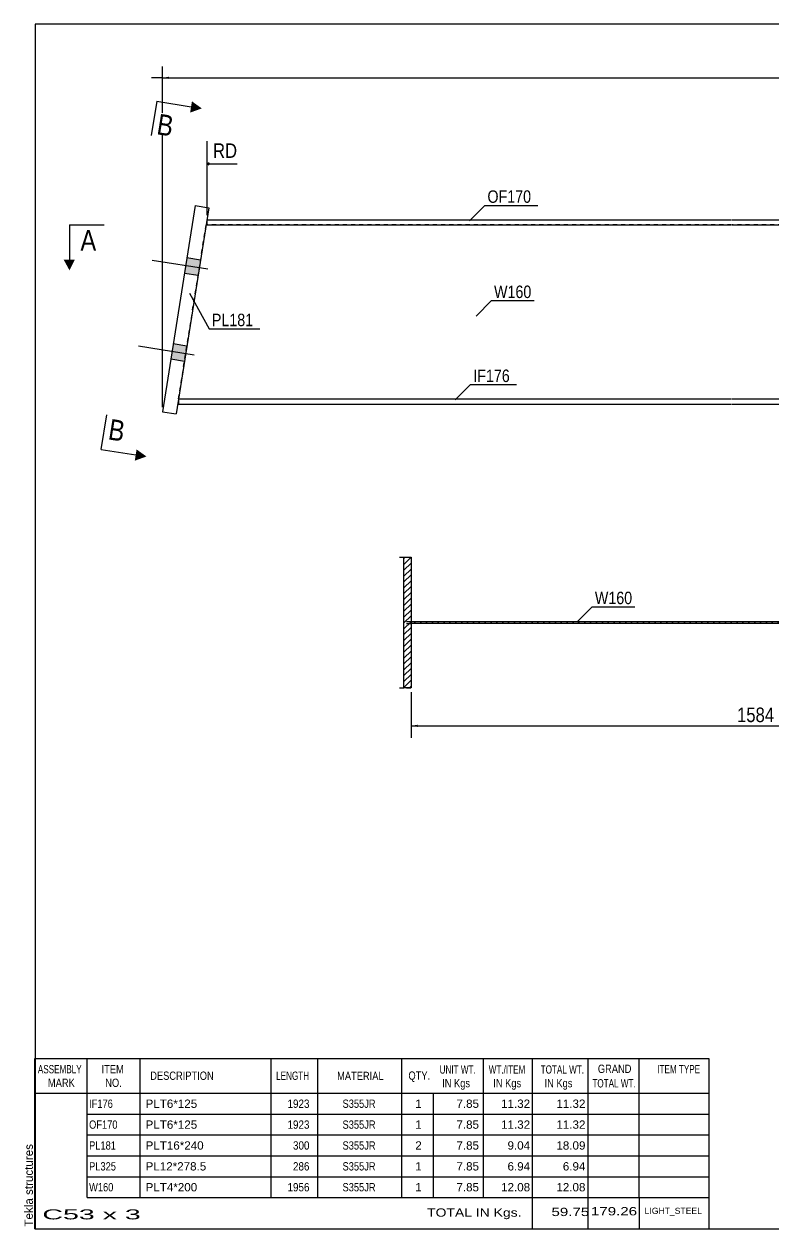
# Model space of a CAD drawing. Header units: millimetres. Extents: x -231 to 171, y -191 to 86.
# Drawn here: x -231.1 to -58.7, y -190.9 to 86.2 of the extents above; entities that cross this region are included whole.
import ezdxf

# ---------------------------------------------------------------- set-up
doc = ezdxf.new("R2010")
doc.units = ezdxf.units.MM
doc.linetypes.add('DXK_LINE_DOT1', pattern=[1.8814, 0.9407, -0.9407])
doc.styles.add('Arial', font='ARIAL.TTF', dxfattribs={"height": 0.2})
doc.styles.add('Arial Narrow', font='ARIALN.TTF', dxfattribs={"height": 0.2})

# ---------------------------------------------------------------- blocks, each defined once
blk = doc.blocks.new('Unknown-623535982-1209')
at = {"color": 5, "linetype": 'Continuous'}
for p, q in [((171.45, 86.17), (-228.55, 86.17)), ((-228.55, 86.17), (-228.55, -190.83)), ((171.45, -190.83), (171.45, 86.17)), ((-228.55, -190.83), (171.45, -190.83))]:
    blk.add_line(p, q, dxfattribs=at)
at = {"color": 174, "linetype": 'Continuous', "style": 'Arial'}
blk.add_text('Tekla structures', height=1.9102, rotation=90, dxfattribs=at).set_placement((-229.05, -190.33))
blk = doc.blocks.new('Part-623535982-1439 - 1429')
at = {"color": 7, "linetype": 'DXK_LINE_DOT1'}
for p, q in [((-195.57, 0), (-189.2, 40)), ((-68.42, 40), (-189.05, 40)), ((121.99, 40), (-68.32, 40)), ((121.99, 40), (115.63, 0)), ((-195.57, 0), (-68.42, 0)), ((-68.32, 0), (115.47, 0))]:
    blk.add_line(p, q, dxfattribs=at)
at = {"color": 2, "linetype": 'Continuous'}
for p, q in [((-189.05, 40), (-189.2, 40)), ((115.47, 0), (115.63, 0))]:
    blk.add_line(p, q, dxfattribs=at)
blk = doc.blocks.new('Bolt-623535982-1433 - 1429')
at = {"linetype": 'Continuous'}
for points in [[(-193.65, 32.4), (-194.22, 28.85), (-191.06, 28.35), (-190.49, 31.9)], [(-193.65, 32.4), (-194.22, 28.85), (-191.06, 28.35), (-190.49, 31.9)], [(-196.79, 12.65), (-197.36, 9.1), (-194.2, 8.59), (-193.63, 12.15)], [(-196.79, 12.65), (-197.36, 9.1), (-194.2, 8.59), (-193.63, 12.15)]]:
    blk.add_hatch(color=3, dxfattribs=at).paths.add_polyline_path(points)
at = {"color": 3, "linetype": 'Continuous'}
for p, q in [((-188.8, 29.81), (-201.64, 31.85)), ((-188.8, 29.81), (-201.64, 31.85)), ((-190.49, 31.9), (-193.65, 32.4)), ((-190.49, 31.9), (-193.65, 32.4)), ((-191.06, 28.35), (-194.22, 28.85)), ((-191.06, 28.35), (-194.22, 28.85)), ((-191.94, 10.06), (-204.78, 12.1)), ((-191.94, 10.06), (-204.78, 12.1)), ((-193.63, 12.15), (-196.79, 12.65)), ((-193.63, 12.15), (-196.79, 12.65)), ((-194.2, 8.59), (-197.36, 9.1)), ((-194.2, 8.59), (-197.36, 9.1))]:
    blk.add_line(p, q, dxfattribs=at)
blk = doc.blocks.new('Part-623535982-1483 - 1429')
at = {"color": 2, "linetype": 'Continuous'}
for p, q in [((-191.74, 44.45), (-199.27, -2.95)), ((-191.74, 44.45), (-188.58, 43.95)), ((-188.58, 43.95), (-196.11, -3.45)), ((-199.27, -2.95), (-196.11, -3.45))]:
    blk.add_line(p, q, dxfattribs=at)
blk = doc.blocks.new('Part-623535982-1510 - 1429')
at = {"color": 2, "linetype": 'Continuous'}
for p, q in [((-195.57, 0), (-68.42, 0)), ((-195.57, 0), (-195.57, -1.2)), ((-68.32, 0), (115.47, 0)), ((115.47, 0), (115.47, -1)), ((-195.57, -1.2), (-68.42, -1.2)), ((-68.32, -1.2), (115.43, -1.2))]:
    blk.add_line(p, q, dxfattribs=at)
at = {"color": 7, "linetype": 'DXK_LINE_DOT1'}
for p, q in [((115.43, -1.2), (115.47, -1.2)), ((115.47, -1.2), (115.47, -1))]:
    blk.add_line(p, q, dxfattribs=at)
blk = doc.blocks.new('Part-623535982-1532 - 1429')
at = {"color": 7, "linetype": 'DXK_LINE_DOT1'}
for q in [(-189.01, 41.2), (-189.05, 41)]:
    blk.add_line((-189.05, 41.2), q, dxfattribs=at)
at = {"color": 2, "linetype": 'Continuous'}
for p, q in [((-189.05, 41), (-189.05, 40)), ((-189.05, 40), (-68.42, 40)), ((-189.01, 41.2), (-68.42, 41.2)), ((-68.32, 41.2), (121.99, 41.2)), ((-68.32, 40), (121.99, 40)), ((121.99, 40), (121.99, 41.2))]:
    blk.add_line(p, q, dxfattribs=at)
blk = doc.blocks.new('Part-623535982-1305 - 1282')
at = {"linetype": 'Continuous'}
h = blk.add_hatch(dxfattribs=at)
h.set_pattern_fill('', scale=0.3, style=0, pattern_type=0)
h.set_pattern_definition([(45, (50.2655, -51.2343), (-0.673519, 0.673519), [])])
h.paths.add_polyline_path([(50.27, -51.63), (50.27, -51.23), (-142.12, -51.23), (-142.12, -51.63)])
at = {"color": 7, "linetype": 'DXK_LINE_DOT1'}
for p, q in [((-143.13, -51.23), (-142.12, -51.23)), ((-143.13, -51.63), (-142.12, -51.63)), ((49.26, -51.23), (50.27, -51.23)), ((49.26, -51.63), (50.27, -51.63))]:
    blk.add_line(p, q, dxfattribs=at)
at = {"color": 2, "linetype": 'Continuous'}
for p, q in [((-142.12, -51.63), (-142.12, -51.23)), ((-142.12, -51.23), (50.27, -51.23)), ((50.27, -51.63), (-142.12, -51.63)), ((50.27, -51.23), (50.27, -51.63))]:
    blk.add_line(p, q, dxfattribs=at)
blk = doc.blocks.new('Part-623535982-1328 - 1282')
at = {"linetype": 'Continuous'}
h = blk.add_hatch(dxfattribs=at)
h.set_pattern_fill('', scale=0.3, style=0, pattern_type=0)
h.set_pattern_definition([(45, (-142.1196, -36.4343), (-0.67352, 0.67352), [])])
h.paths.add_polyline_path([(-142.12, -66.43), (-142.12, -36.43), (-143.74, -36.43), (-143.74, -66.43)])
at = {"color": 2, "linetype": 'Continuous'}
for p, q in [((-144.75, -36.43), (-143.74, -36.43)), ((-143.74, -66.43), (-143.74, -36.43)), ((-143.74, -36.43), (-142.12, -36.43)), ((-142.12, -36.43), (-142.12, -66.43)), ((-144.75, -66.43), (-143.74, -66.43)), ((-142.12, -66.43), (-143.74, -66.43))]:
    blk.add_line(p, q, dxfattribs=at)
at = {"color": 7, "linetype": 'DXK_LINE_DOT1'}
for p, q in [((-143.13, -36.43), (-142.12, -36.43)), ((-143.13, -66.43), (-142.12, -66.43))]:
    blk.add_line(p, q, dxfattribs=at)
blk = doc.blocks.new('StraightDimension-623535982-1609 - 1429')
at = {"linetype": 'Continuous'}
for points in [[(-197.77, 73.57), (-199.27, 73.82), (-197.77, 74.07)], [(124.27, 74.07), (125.77, 73.82), (124.27, 73.57)]]:
    blk.add_hatch(color=4, dxfattribs=at).paths.add_polyline_path(points)
at = {"color": 4, "linetype": 'Continuous'}
for p, q in [((-199.27, -1.95), (-199.27, 76.42)), ((125.77, 44.45), (125.77, 76.42)), ((-199.27, 73.82), (-201.77, 73.82)), ((-199.27, 73.82), (125.77, 73.82)), ((125.77, 73.82), (128.27, 73.82))]:
    blk.add_line(p, q, dxfattribs=at)
at = {"color": 0}
blk.add_wipeout([(-31.78, 73.97), (-31.78, 78.87), (-41.72, 78.87), (-41.72, 73.97)], dxfattribs=at)
at = {"color": 4, "style": 'Arial Narrow'}
blk.add_text('1993', height=3.34, dxfattribs=at).set_placement((-41.02, 74.67))
blk = doc.blocks.new('StraightDimension-623535982-2143 - 1429')
at = {"linetype": 'Continuous'}
blk.add_hatch(color=4, dxfattribs=at).paths.add_polyline_path([(59.03, 53.35), (60.53, 53.1), (59.03, 52.85)])
at = {"color": 4, "linetype": 'Continuous'}
for p, q in [((60.53, 26.25), (60.53, 58.35)), ((48.88, 53.1), (60.53, 53.1))]:
    blk.add_line(p, q, dxfattribs=at)
at = {"color": 0, "linetype": 'Continuous'}
blk.add_wipeout([(-181.39, 54.7), (-181.39, 59.6), (-188.33, 59.6), (-188.33, 54.7)], dxfattribs=at)
at = {"color": 4, "linetype": 'Continuous'}
for p, q in [((-189.01, 42.2), (-189.01, 59.25)), ((-188.51, 54.25), (-189.01, 54)), ((-188.51, 53.75), (-189.01, 54)), ((-182.09, 54), (-189.01, 54))]:
    blk.add_line(p, q, dxfattribs=at)
at = {"color": 4, "linetype": 'Continuous', "style": 'Arial Narrow'}
blk.add_text('RD', height=3.34, dxfattribs=at).set_placement((-187.63, 55.4))
at = {"color": 0}
blk.add_wipeout([(59.67, 54.15), (59.67, 59.05), (49.74, 59.05), (49.74, 54.15)], dxfattribs=at)
at = {"color": 4, "style": 'Arial Narrow'}
blk.add_text('1616', height=3.34, dxfattribs=at).set_placement((50.44, 54.85))
blk = doc.blocks.new('StraightDimension-623535982-1982 - 1282')
at = {"linetype": 'Continuous'}
for points in [[(-140.62, -75.43), (-142.12, -75.18), (-140.62, -74.93)], [(14.82, -74.93), (16.32, -75.18), (14.82, -75.43)]]:
    blk.add_hatch(color=4, dxfattribs=at).paths.add_polyline_path(points)
at = {"color": 4, "linetype": 'Continuous'}
for p, q in [((16.32, -30.99), (16.32, -77.98)), ((-142.12, -67.43), (-142.12, -77.98)), ((-142.12, -75.18), (16.32, -75.18))]:
    blk.add_line(p, q, dxfattribs=at)
at = {"color": 0}
blk.add_wipeout([(-57.94, -75.03), (-57.94, -70.13), (-67.87, -70.13), (-67.87, -75.03)], dxfattribs=at)
at = {"color": 4, "style": 'Arial Narrow'}
blk.add_text('1584', height=3.34, dxfattribs=at).set_placement((-67.17, -74.33))
blk = doc.blocks.new('CBS_BOM-623535982-2438')
at = {"color": 7, "linetype": 'Continuous'}
for p, q in [((-228.58, -159.66), (-228.58, -151.66)), ((-228.58, -151.66), (-73.66, -151.66)), ((-216.58, -159.66), (-216.58, -151.66)), ((-204.39, -159.66), (-204.39, -151.66)), ((-174.23, -159.66), (-174.23, -151.66)), ((-163.55, -159.66), (-163.55, -151.66)), ((-144.23, -159.66), (-144.23, -151.66)), ((-125.43, -159.66), (-125.43, -151.66)), ((-114.22, -159.66), (-114.22, -151.66)), ((-101.43, -159.66), (-101.43, -151.66)), ((-89.68, -159.66), (-89.68, -151.66)), ((-73.66, -151.67), (-73.66, -159.65)), ((-228.58, -159.66), (-73.66, -159.66)), ((-228.58, -164.46), (-228.58, -159.66)), ((-216.58, -164.46), (-216.58, -159.66)), ((-204.39, -164.46), (-204.39, -159.66)), ((-174.23, -164.46), (-174.23, -159.66)), ((-163.55, -164.46), (-163.55, -159.66)), ((-144.23, -164.46), (-144.23, -159.66)), ((-136.97, -164.46), (-136.97, -159.66)), ((-125.43, -164.46), (-125.43, -159.66)), ((-114.22, -164.46), (-114.22, -159.66)), ((-101.43, -164.46), (-101.43, -159.66)), ((-89.66, -164.46), (-89.66, -159.66)), ((-73.66, -159.67), (-73.66, -164.46)), ((-228.58, -169.26), (-228.58, -164.46)), ((-216.58, -164.46), (-73.66, -164.46)), ((-216.58, -169.26), (-216.58, -164.46)), ((-204.39, -169.26), (-204.39, -164.46)), ((-174.23, -169.26), (-174.23, -164.46)), ((-163.55, -169.26), (-163.55, -164.46)), ((-144.23, -169.26), (-144.23, -164.46)), ((-136.97, -169.26), (-136.97, -164.46)), ((-125.43, -169.26), (-125.43, -164.46)), ((-114.22, -169.26), (-114.22, -164.46)), ((-101.43, -169.26), (-101.43, -164.46)), ((-89.66, -169.26), (-89.66, -164.46)), ((-73.66, -164.47), (-73.66, -169.26)), ((-228.58, -174.06), (-228.58, -169.26)), ((-216.58, -169.26), (-73.66, -169.26)), ((-216.58, -174.06), (-216.58, -169.26)), ((-204.39, -174.06), (-204.39, -169.26)), ((-174.23, -174.06), (-174.23, -169.26)), ((-163.55, -174.06), (-163.55, -169.26)), ((-144.23, -174.06), (-144.23, -169.26)), ((-136.97, -174.06), (-136.97, -169.26)), ((-125.43, -174.06), (-125.43, -169.26)), ((-114.22, -174.06), (-114.22, -169.26)), ((-101.43, -174.06), (-101.43, -169.26)), ((-89.66, -174.06), (-89.66, -169.26)), ((-73.66, -169.27), (-73.66, -174.06)), ((-228.58, -178.86), (-228.58, -174.06)), ((-216.58, -174.06), (-73.66, -174.06)), ((-216.58, -178.86), (-216.58, -174.06)), ((-204.39, -178.86), (-204.39, -174.06)), ((-174.23, -178.86), (-174.23, -174.06)), ((-163.55, -178.86), (-163.55, -174.06)), ((-144.23, -178.86), (-144.23, -174.06)), ((-136.97, -178.86), (-136.97, -174.06)), ((-125.43, -178.86), (-125.43, -174.06)), ((-114.22, -178.86), (-114.22, -174.06)), ((-101.43, -178.86), (-101.43, -174.06)), ((-89.66, -178.86), (-89.66, -174.06)), ((-73.66, -174.07), (-73.66, -178.86)), ((-228.58, -183.66), (-228.58, -178.86)), ((-216.58, -178.86), (-73.66, -178.86)), ((-216.58, -183.66), (-216.58, -178.86)), ((-204.39, -183.66), (-204.39, -178.86)), ((-174.23, -183.66), (-174.23, -178.86)), ((-163.55, -183.66), (-163.55, -178.86)), ((-144.23, -183.66), (-144.23, -178.86)), ((-136.97, -183.66), (-136.97, -178.86)), ((-125.43, -183.66), (-125.43, -178.86)), ((-114.22, -183.66), (-114.22, -178.86)), ((-101.43, -183.66), (-101.43, -178.86)), ((-89.66, -183.66), (-89.66, -178.86)), ((-73.66, -178.87), (-73.66, -183.66)), ((-228.58, -190.86), (-228.58, -183.68)), ((-216.58, -183.66), (-73.66, -183.66)), ((-114.22, -190.86), (-114.22, -183.68)), ((-101.43, -190.86), (-101.43, -183.68)), ((-89.63, -190.86), (-89.63, -183.68)), ((-73.66, -183.66), (-73.66, -190.86)), ((-228.58, -190.86), (-73.66, -190.86))]:
    blk.add_line(p, q, dxfattribs=at)
at = {"color": 3, "linetype": 'Continuous', "style": 'Arial'}
for s, height, width, p in [('ASSEMBLY', 1.91, 0.7, (-227.9, -155.09)), ('ITEM', 1.91, 0.8, (-213.25, -155.09)), ('DESCRIPTION', 1.9102, 0.8, (-202.07, -156.59)), ('LENGTH', 1.91, 0.7, (-173.12, -156.59)), ('MATERIAL', 1.91, 0.8, (-159.1, -156.64)), ('QTY.', 1.91, 0.8, (-142.71, -156.56)), ('UNIT WT.', 1.91, 0.7, (-135.54, -155.16)), ('WT./ITEM', 1.91, 0.7, (-124.25, -155.16)), ('TOTAL WT.', 1.91, 0.7, (-112.31, -155.16)), ('GRAND', 1.91, 0.8, (-99.16, -155)), ('ITEM TYPE', 1.91, 0.7, (-85.52, -155.08)), ('MARK', 1.91, 0.8, (-225.58, -158.22)), ('NO.', 1.91, 0.8, (-212.4, -158.22)), ('IN Kgs', 1.91, 0.8, (-134.96, -158.3)), ('IN Kgs', 1.91, 0.8, (-123.21, -158.3)), ('IN Kgs', 1.91, 0.8, (-111.42, -158.3)), ('TOTAL WT.', 1.91, 0.7, (-100.42, -158.34))]:
    blk.add_text(s, height=height, dxfattribs=dict(at, width=width)).set_placement(p)
at = {"color": 7, "linetype": 'Continuous', "style": 'Arial'}
for s, width, p in [('IF176', 0.8, (-216.12, -163.03)), ('1923', 0.85, (-170.51, -163.03)), ('S355JR', 0.8, (-157.86, -163.03)), ('OF170', 0.8, (-216.12, -167.83)), ('1923', 0.85, (-170.51, -167.83)), ('S355JR', 0.8, (-157.86, -167.83)), ('PL181', 0.8, (-216.12, -172.63)), ('300', 0.85, (-169.25, -172.63)), ('S355JR', 0.8, (-157.86, -172.63)), ('PL325', 0.8, (-216.12, -177.43)), ('286', 0.85, (-169.25, -177.43)), ('S355JR', 0.8, (-157.86, -177.43)), ('W160', 0.8, (-216.12, -182.23)), ('1956', 0.85, (-170.51, -182.23)), ('S355JR', 0.8, (-157.86, -182.23))]:
    blk.add_text(s, height=1.91, dxfattribs=dict(at, width=width)).set_placement(p)
for s, p in [('PLT6*125', (-203.14, -163.03)), ('1', (-141.14, -163.03)), ('7.85', (-131.68, -163.03)), ('11.32', (-121.41, -163.03)), ('11.32', (-108.7, -163.03)), ('PLT6*125', (-203.14, -167.83)), ('1', (-141.14, -167.83)), ('7.85', (-131.68, -167.83)), ('11.32', (-121.41, -167.83)), ('11.32', (-108.7, -167.83)), ('PLT16*240', (-203.14, -172.63)), ('2', (-141.14, -172.63)), ('7.85', (-131.68, -172.63)), ('9.04', (-119.93, -172.63)), ('18.09', (-108.7, -172.63)), ('PL12*278.5', (-203.14, -177.43)), ('1', (-141.14, -177.43)), ('7.85', (-131.68, -177.43)), ('6.94', (-119.93, -177.43)), ('6.94', (-107.22, -177.43)), ('PLT4*200', (-203.14, -182.23)), ('1', (-141.14, -182.23)), ('7.85', (-131.68, -182.23)), ('12.08', (-121.41, -182.23)), ('12.08', (-108.7, -182.23))]:
    blk.add_text(s, height=1.91, dxfattribs=at).set_placement(p)
at = {"color": 6, "linetype": 'Continuous', "style": 'Arial'}
for s, height, width, p in [('C53 x 3', 2.292, 2.05, (-226.86, -188.67)), ('TOTAL IN Kgs.', 1.9102, 1.2, (-138.42, -188.06)), ('59.75', 1.91, 1.3, (-109.83, -187.91)), ('179.26', 1.91, 1.3, (-100.76, -187.75))]:
    blk.add_text(s, height=height, dxfattribs=dict(at, width=width)).set_placement(p)
blk.add_text('LIGHT_STEEL', height=1.4135, dxfattribs=at).set_placement((-88.41, -187.41))
blk = doc.blocks.new('Mark-623535982-1435 - 1429')
at = {"color": 0}
blk.add_wipeout([(-114.44, 23.18), (-114.44, 26.18), (-123.03, 26.18), (-123.03, 23.18)], dxfattribs=at)
blk.add_wipeout([(-114.44, 23.18), (-114.44, 26.18), (-123.03, 26.18), (-123.03, 23.18)], dxfattribs=at)
at = {"color": 7, "linetype": 'Continuous'}
for p, q in [((-127.16, 19.04), (-123.63, 22.58)), ((-123.63, 22.58), (-113.84, 22.58))]:
    blk.add_line(p, q, dxfattribs=at)
at = {"color": 3, "style": 'Arial Narrow'}
blk.add_text('W160', height=2.863, dxfattribs=at).set_placement((-123.03, 23.18))
blk = doc.blocks.new('Mark-623535982-1479 - 1429')
at = {"color": 0}
blk.add_wipeout([(-178.4, 16.71), (-178.4, 19.71), (-187.9, 19.71), (-187.9, 16.71)], dxfattribs=at)
blk.add_wipeout([(-178.4, 16.71), (-178.4, 19.71), (-187.9, 19.71), (-187.9, 16.71)], dxfattribs=at)
at = {"color": 7, "linetype": 'Continuous'}
for p, q in [((-193.03, 24.29), (-188.5, 16.11)), ((-188.5, 16.11), (-176.9, 16.11))]:
    blk.add_line(p, q, dxfattribs=at)
at = {"color": 3, "style": 'Arial Narrow'}
blk.add_text('PL181', height=2.863, dxfattribs=at).set_placement((-187.9, 16.71))
blk = doc.blocks.new('Mark-623535982-1506 - 1429')
at = {"color": 0}
blk.add_wipeout([(-119.4, 3.87), (-119.4, 6.87), (-127.81, 6.87), (-127.81, 3.87)], dxfattribs=at)
blk.add_wipeout([(-119.4, 3.87), (-119.4, 6.87), (-127.81, 6.87), (-127.81, 3.87)], dxfattribs=at)
at = {"color": 7, "linetype": 'Continuous'}
for p, q in [((-131.95, -0.26), (-128.41, 3.27)), ((-128.41, 3.27), (-117.9, 3.27))]:
    blk.add_line(p, q, dxfattribs=at)
at = {"color": 3, "style": 'Arial Narrow'}
blk.add_text('IF176', height=2.863, dxfattribs=at).set_placement((-127.81, 3.87))
blk = doc.blocks.new('Mark-623535982-1528 - 1429')
at = {"color": 0}
blk.add_wipeout([(-114.5, 45.08), (-114.5, 48.08), (-124.55, 48.08), (-124.55, 45.08)], dxfattribs=at)
blk.add_wipeout([(-114.5, 45.08), (-114.5, 48.08), (-124.55, 48.08), (-124.55, 45.08)], dxfattribs=at)
at = {"color": 7, "linetype": 'Continuous'}
for p, q in [((-128.69, 40.94), (-125.15, 44.48)), ((-125.15, 44.48), (-113, 44.48))]:
    blk.add_line(p, q, dxfattribs=at)
at = {"color": 3, "style": 'Arial Narrow'}
blk.add_text('OF170', height=2.863, dxfattribs=at).set_placement((-124.55, 45.08))
blk = doc.blocks.new('SectionMark-623535982-1642 - 1429')
at = {"linetype": 'Continuous'}
for points in [[(-192.48, 68.41), (-190.21, 66.78), (-192.9, 65.82)], [(-205.21, -11.63), (-202.94, -13.25), (-205.62, -14.22)]]:
    blk.add_hatch(color=30, dxfattribs=at).paths.add_polyline_path(points)
at = {"color": 30, "linetype": 'Continuous'}
blk.add_line((-213.31, -11.61), (-205.41, -12.86), dxfattribs=at)
at = {"color": 0, "linetype": 'Continuous'}
for points in [[(-197.16, 60.3), (-196.38, 65.23), (-199.99, 65.81), (-200.77, 60.87)], [(-208.32, -9.87), (-207.54, -4.93), (-211.14, -4.36), (-211.93, -9.29)]]:
    blk.add_wipeout(points, dxfattribs=at)
at = {"color": 30, "linetype": 'Continuous'}
for p, q in [((-200.58, 68.43), (-201.84, 60.53)), ((-200.58, 68.43), (-192.68, 67.18)), ((-213.31, -11.61), (-212.05, -3.71))]:
    blk.add_line(p, q, dxfattribs=at)
at = {"color": 6, "linetype": 'Continuous', "style": 'Arial Narrow'}
for p in [(-200.77, 60.87), (-211.93, -9.29)]:
    blk.add_text('B', height=4.77, rotation=-9.0355, dxfattribs=at).set_placement(p)
blk = doc.blocks.new('SectionMark-623535982-1644 - 1429')
at = {"linetype": 'Continuous'}
for points in [[(-219.37, 32.04), (-220.62, 29.54), (-221.99, 32.04)], [(161.78, 32.04), (160.53, 29.54), (159.16, 32.04)]]:
    blk.add_hatch(color=30, dxfattribs=at).paths.add_polyline_path(points)
at = {"color": 30, "linetype": 'Continuous'}
for p, q in [((-220.62, 40.04), (-220.62, 32.04)), ((160.53, 40.04), (160.53, 32.04))]:
    blk.add_line(p, q, dxfattribs=at)
at = {"color": 0, "linetype": 'Continuous'}
for points in [[(-214.46, 34.04), (-214.46, 39.04), (-218.12, 39.04), (-218.12, 34.04)], [(158.03, 34.04), (158.03, 39.04), (154.38, 39.04), (154.38, 34.04)]]:
    blk.add_wipeout(points, dxfattribs=at)
at = {"color": 30, "linetype": 'Continuous'}
for p, q in [((-220.62, 40.04), (-212.62, 40.04)), ((160.53, 40.04), (152.53, 40.04))]:
    blk.add_line(p, q, dxfattribs=at)
at = {"color": 6, "linetype": 'Continuous', "style": 'Arial Narrow'}
for p in [(-218.12, 34.04), (154.38, 34.04)]:
    blk.add_text('A', height=4.77, dxfattribs=at).set_placement(p)
blk = doc.blocks.new('Mark-623535982-1300 - 1282')
at = {"color": 0}
blk.add_wipeout([(-91.27, -47.21), (-91.27, -44.21), (-99.85, -44.21), (-99.85, -47.21)], dxfattribs=at)
blk.add_wipeout([(-91.27, -47.21), (-91.27, -44.21), (-99.85, -44.21), (-99.85, -47.21)], dxfattribs=at)
at = {"color": 7, "linetype": 'Continuous'}
for p, q in [((-103.99, -51.35), (-100.45, -47.81)), ((-100.45, -47.81), (-90.67, -47.81))]:
    blk.add_line(p, q, dxfattribs=at)
at = {"color": 3, "style": 'Arial Narrow'}
blk.add_text('W160', height=2.863, dxfattribs=at).set_placement((-99.85, -47.21))

msp = doc.modelspace()

# ---------------------------------------------------------------- block references
for name in ['Unknown-623535982-1209', 'Part-623535982-1483 - 1429', 'Part-623535982-1439 - 1429', 'Part-623535982-1532 - 1429', 'Bolt-623535982-1433 - 1429', 'Part-623535982-1510 - 1429', 'Part-623535982-1328 - 1282', 'Part-623535982-1305 - 1282', 'CBS_BOM-623535982-2438']:
    msp.add_blockref(name, (0, 0))

# ---------------------------------------------------------------- next in the draw order: block references
for name in ['StraightDimension-623535982-1609 - 1429', 'StraightDimension-623535982-1982 - 1282']:
    msp.add_blockref(name, (0, 0))

# ---------------------------------------------------------------- next in the draw order: block references
for name in ['StraightDimension-623535982-2143 - 1429', 'Mark-623535982-1479 - 1429', 'Mark-623535982-1506 - 1429', 'Mark-623535982-1300 - 1282']:
    msp.add_blockref(name, (0, 0))

# ---------------------------------------------------------------- next in the draw order: block references
for name in ['SectionMark-623535982-1642 - 1429', 'Mark-623535982-1528 - 1429', 'Mark-623535982-1435 - 1429']:
    msp.add_blockref(name, (0, 0))

# ---------------------------------------------------------------- next in the draw order: block references
msp.add_blockref('SectionMark-623535982-1644 - 1429', (0, 0))

doc.saveas('drawing.dxf')
